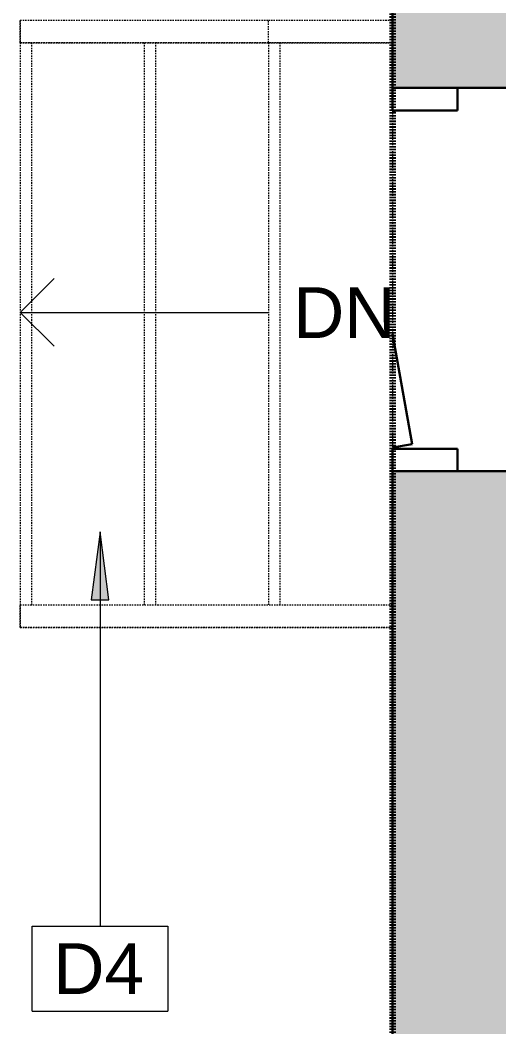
# Model space of a CAD drawing. Header units: inches. Extents: x -1176 to 1545, y -2552 to 978.
# Drawn here: x -31.3 to 11.1, y 452.4 to 541.7 of the extents above; entities that cross this region are included whole.
import ezdxf

# ---------------------------------------------------------------- set-up
doc = ezdxf.new("R2010")
doc.units = ezdxf.units.IN
doc.header["$MEASUREMENT"] = 0
doc.linetypes.add('Dash', pattern=[0.25, 0.125, -0.125])
doc.linetypes.add('Demolished', pattern=[0.1875, 0.125, -0.0625])
for name, color, linetype, lineweight in [('A-ANNO-KEYN', 231, 'Continuous', 9), ('A-ANNO-MATC', 214, 'Dash', 140), ('A-DOOR', 31, 'Demolished', 9), ('A-DOOR-FRAM', 31, 'Demolished', 30), ('A-FLOR-HRAL', 11, 'Continuous', 18), ('A-WALL', 113, 'Continuous', 18), ('A-WALL-PATT', 111, 'Continuous', 18), ('S-STRS', 31, 'Continuous', 18), ('S-STRS-ANNO', 31, 'Continuous', 9), ('S-STRS-IDEN', 31, 'Continuous', 9)]:
    doc.layers.add(name, color=color, linetype=linetype, lineweight=lineweight)
doc.styles.add('Arial', font='arial.ttf', dxfattribs={"height": 4.5})
doc.styles.add('Swis721 Lt BT', font='swissl.ttf', dxfattribs={"height": 4.5})

# ---------------------------------------------------------------- blocks, each defined once
blk = doc.blocks.new('Top Rail Type - Top Rail_Internal_-6151619-2nd Floor Demo')
at = {"layer": 'A-FLOR-HRAL', "color": 7, "linetype": 'Demolished', "lineweight": 9}
for p, q in [((-31.285, 487.845), (-31.285, 489.845)), ((-31.285, 489.845), (1.715, 489.845)), ((1.715, 487.845), (-31.285, 487.845))]:
    blk.add_line(p, q, dxfattribs=at)
blk = doc.blocks.new('Top Rail Type - Top Rail_Internal_-V13-2nd Floor Demo')
at = {"layer": 'A-FLOR-HRAL', "color": 7, "linetype": 'Demolished', "lineweight": 9}
for p, q in [((-31.285, 489.845), (-31.285, 487.845)), ((-31.285, 489.845), (1.715, 489.845)), ((-31.285, 487.845), (1.715, 487.845))]:
    blk.add_line(p, q, dxfattribs=at)
blk = doc.blocks.new('Top Rail Type - Top Rail_Internal_-6151631-2nd Floor Demo')
at = {"layer": 'A-FLOR-HRAL', "color": 7, "linetype": 'Demolished', "lineweight": 9}
for p, q in [((-31.285, 539.684), (-31.285, 541.684)), ((-31.285, 541.684), (-9.285, 541.684)), ((-9.285, 539.684), (-9.285, 541.684)), ((-9.285, 541.684), (1.715, 541.684)), ((-9.285, 539.684), (-31.285, 539.684)), ((1.715, 539.684), (-9.285, 539.684))]:
    blk.add_line(p, q, dxfattribs=at)
blk = doc.blocks.new('Top Rail Type - Top Rail_Internal_-V14-2nd Floor Demo')
at = {"layer": 'A-FLOR-HRAL', "color": 7, "linetype": 'Demolished', "lineweight": 9}
for p, q in [((-31.285, 541.684), (-31.285, 539.684)), ((-31.285, 541.684), (-9.285, 541.684)), ((-9.285, 541.684), (1.715, 541.684)), ((-31.285, 539.684), (-9.285, 539.684)), ((-9.285, 539.684), (1.715, 539.684))]:
    blk.add_line(p, q, dxfattribs=at)
blk = doc.blocks.new('Single Flush - D2 2_6_ X 8_-8253014-2nd Floor Demo')
at = {"layer": 'A-DOOR', "color": 8, "linetype": 'Continuous', "lineweight": 30}
for p, q in [((4.828, -8.25), (14.602, -6.527)), ((14.602, -6.527), (14.906, -8.25))]:
    blk.add_line(p, q, dxfattribs=at)
at = {"layer": 'A-DOOR', "linetype": 'Continuous'}
blk.add_arc((14.906, -8.25), 29.812, 179.5, 180.00051, dxfattribs=at)
at = {"layer": 'A-DOOR-FRAM', "color": 8, "linetype": 'Continuous'}
for p, q in [((-17, -2.5), (-17, -8.25)), ((-17, -2.5), (-15, -2.5)), ((-15, -2.5), (-15, -8.25)), ((15, -2.5), (15, -8.25)), ((15, -2.5), (17, -2.5)), ((17, -2.5), (17, -8.25)), ((-17, -8.25), (-15, -8.25)), ((15, -8.25), (17, -8.25))]:
    blk.add_line(p, q, dxfattribs=at)
blk = doc.blocks.new('Keynote Tag - Keynote Number - Boxed-135510-2nd Floor Demo')
at = {"layer": 'A-ANNO-KEYN'}
for p, q in [((-0.125, -0.0792), (-0.125, 0.0781)), ((-0.125, 0.0781), (0.125, 0.0781)), ((0.125, 0.0781), (0.125, -0.0792)), ((-0.125, -0.0792), (0.125, -0.0792))]:
    blk.add_line(p, q, dxfattribs=at)

msp = doc.modelspace()

# ---------------------------------------------------------------- hatches: boundary and pattern name
at = {"layer": 'A-ANNO-KEYN'}
msp.add_hatch(color=256, dxfattribs=at).paths.add_polyline_path([(-24.208, 496.3), (-24.998, 490.3), (-23.418, 490.3)], flags=0)
at = {"layer": 'A-WALL-PATT'}
h = msp.add_hatch(color=250, dxfattribs=at)
h.paths.add_polyline_path([(1.715, -1.167), (18.215, -1.167), (18.215, 501.684), (1.715, 501.684), (1.715, 61.652)], flags=0)
h.paths.add_polyline_path([(1.715, 535.684), (18.215, 535.684), (18.215, 814.521), (1.715, 814.521), (1.715, 543.684)], flags=0)

# ---------------------------------------------------------------- linework, layer by layer
at = {"layer": 'A-ANNO-KEYN'}
for p, q in [((-24.208, 496.3), (-24.998, 490.3)), ((-23.418, 490.3), (-24.208, 496.3)), ((-24.208, 496.3), (-24.208, 461.363)), ((-24.998, 490.3), (-23.418, 490.3))]:
    msp.add_line(p, q, dxfattribs=at)
at = {"layer": 'A-ANNO-MATC'}
msp.add_line((1.715, 857.521), (1.715, -90.479), dxfattribs=at)
at = {"layer": 'A-WALL', "color": 8, "lineweight": 30}
for p, q in [((1.715, 543.684), (1.715, 535.684)), ((1.715, 535.684), (18.215, 535.684)), ((1.715, 330.684), (1.715, 501.684)), ((1.715, 501.684), (18.215, 501.684))]:
    msp.add_line(p, q, dxfattribs=at)
at = {"layer": 'S-STRS', "color": 7, "linetype": 'Demolished', "lineweight": 9}
for p, q in [((-31.285, 539.684), (-31.285, 489.845)), ((-30.285, 539.684), (-30.285, 489.845)), ((-20.285, 539.684), (-20.285, 489.845)), ((-19.285, 539.684), (-19.285, 489.845)), ((-9.285, 539.684), (-9.285, 489.845)), ((-8.285, 539.684), (-8.285, 489.845)), ((1.715, 535.684), (1.715, 501.684))]:
    msp.add_line(p, q, dxfattribs=at)
at = {"layer": 'S-STRS-ANNO'}
for p, q in [((-31.285, 515.764), (-28.285, 518.764)), ((-31.285, 515.764), (-20.285, 515.764)), ((-31.285, 515.764), (-28.285, 512.764)), ((-20.285, 515.764), (-9.285, 515.764))]:
    msp.add_line(p, q, dxfattribs=at)

# ---------------------------------------------------------------- block references
at = {"layer": 'A-ANNO-KEYN', "xscale": 47.99999999999997, "yscale": 47.99999999999997, "zscale": 47.99999999999997}
msp.add_blockref('Keynote Tag - Keynote Number - Boxed-135510-2nd Floor Demo', (-24.208, 457.613), dxfattribs=at)
at = {"layer": 'A-DOOR', "linetype": 'Continuous', "lineweight": 18, "rotation": 269.9999999999999}
msp.add_blockref('Single Flush - D2 2_6_ X 8_-8253014-2nd Floor Demo', (9.965, 518.684), dxfattribs=at)
at = {"layer": 'A-FLOR-HRAL', "color": 7, "linetype": 'Demolished', "lineweight": 9}
for name in ['Top Rail Type - Top Rail_Internal_-6151631-2nd Floor Demo', 'Top Rail Type - Top Rail_Internal_-V14-2nd Floor Demo', 'Top Rail Type - Top Rail_Internal_-6151619-2nd Floor Demo', 'Top Rail Type - Top Rail_Internal_-V13-2nd Floor Demo']:
    msp.add_blockref(name, (0, 0), dxfattribs=at)

# ---------------------------------------------------------------- texts
at = {"layer": 'A-ANNO-KEYN', "insert": (-28.351, 459.839), "char_height": 4.5, "width": 9.8475, "attachment_point": 1, "style": 'Arial'}
msp.add_mtext('D4', dxfattribs=at)
at = {"layer": 'S-STRS-IDEN', "insert": (-7.104, 518.003), "char_height": 4.5, "width": 10.5833, "attachment_point": 1, "line_spacing_factor": 1.005062, "style": 'Swis721 Lt BT'}
msp.add_mtext('DN', dxfattribs=at)

doc.saveas('drawing.dxf')
